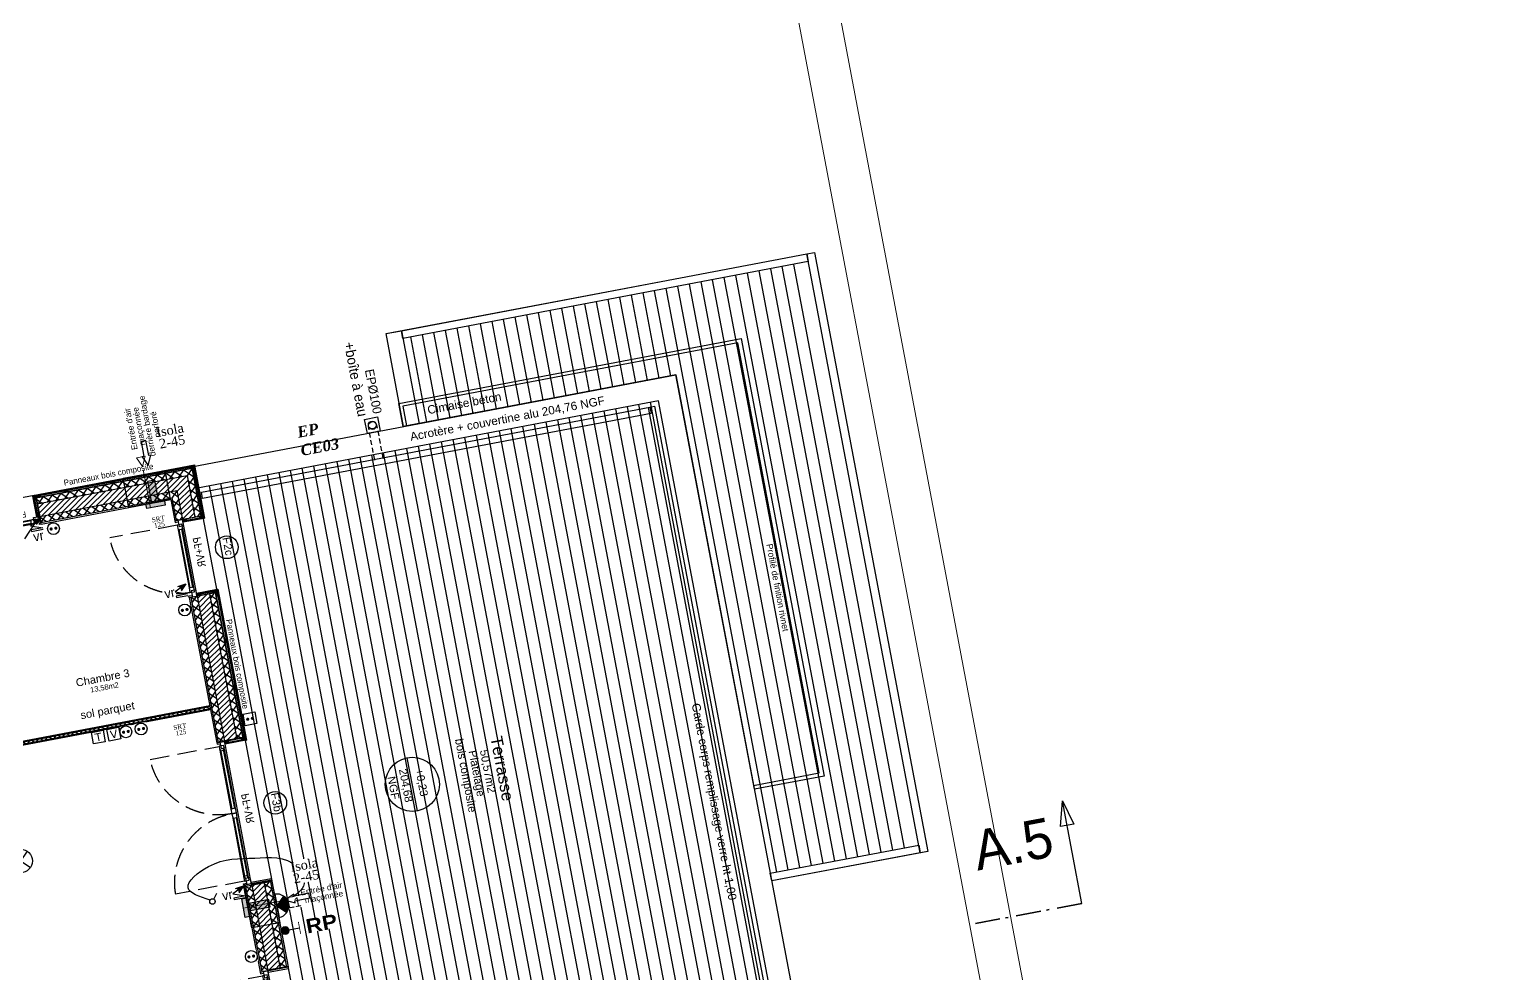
# Model space of a CAD drawing. Header units: centimetres. Extents: x 197412 to 267601, y -375791 to -305433.
# Drawn here: x 249099 to 267601, y -333427 to -321441 of the extents above; entities that cross this region are included whole.
import ezdxf

# ---------------------------------------------------------------- set-up
doc = ezdxf.new("R2010")
doc.units = ezdxf.units.CM
for name, pattern in [('prelem_vmc', [0.222222, 0.111111, -0.111111]), ('prlm_eu-4', [1.574803, 0.984252, -0.19685, 0.19685, -0.19685]), ('Style de ligne -16', [0.192476, 0.123031, -0.069444]), ('Style de ligne -2', [0.694425, 0.48607, -0.208355]), ('Style de ligne -6', [1.04164, 0.625, -0.20828, 0.06943, -0.13893])]:
    doc.linetypes.add(name, pattern=pattern)
for name, color, linetype in [('3-BAT C-Niveau 0', 250, 'Continuous'), ('prlm-EAU-EF', 161, 'Continuous'), ('prlm-EAU-EPEXT', 145, 'Continuous'), ('prlm-MOD-PB', 123, 'Continuous'), ('prlm-VMC', 62, 'Continuous')]:
    doc.layers.add(name, color=color, linetype=linetype)
for name, color, linetype, lineweight in [('prlm-ELEC-CFA', 1, 'Continuous', 25), ('prlm-ELEC-CFO', 1, 'Continuous', 25), ('prlm-ZCARTOUCHE', 7, 'Continuous', 13)]:
    doc.layers.add(name, color=color, linetype=linetype, lineweight=lineweight)
doc.styles.add('Arial', font='arial.ttf')
doc.styles.add('Futura Book', font='')
doc.styles.add('Futura Std Book', font='')
doc.styles.add('Geneva', font='arial.ttf')
doc.styles.add('Helvetica', font='arial.ttf')
doc.styles.add('Lucida Grande', font='')
doc.styles.add('prlm-eau-ef', font='ariblk.ttf', dxfattribs={"height": 18})
doc.styles.add('prlm-eau-ep', font='timesbi.ttf', dxfattribs={"height": 18})
doc.styles.add('prlm-elec-cfo', font='comic.ttf', dxfattribs={"height": 12})
doc.styles.add('prlm-vmc', font='pala.ttf', dxfattribs={"height": 14})
doc.styles.get("Standard").update_dxf_attribs({"font": 'ARIALUNI.TTF', "height": 100})
doc.styles.get('Futura Book').set_extended_font_data('Futura Book')
doc.styles.get('Futura Std Book').set_extended_font_data('Futura Std Book')
doc.styles.get('Lucida Grande').set_extended_font_data('Lucida Grande')
pattern_1 = [(325.723595, (82441.66, 127994.64), (45.054865, 66.106423), []), (55.723595, (82441.66, 127994.64), (66.106423, -45.054865), [])]
pattern_2 = [(45, (82627.55, 127994.637), (-31.2347524, 39.0434405), [])]
pattern_3 = [(325.723595, (82441.66, 127994.64), (45.054865, 66.106423), []), (55.723595, (82441.66, 127994.64), (66.106423, -45.054865), [])]
pattern_4 = [(45, (0, 0), (0, -1), [])]

# ---------------------------------------------------------------- blocks, each defined once
blk = doc.blocks.new('Groupe-182-1')
at = {"linetype": 'Continuous'}
for p, q in [((17717.7, -45993.5), (17577.5, -45253.1)), ((17732.5, -45990.7), (17592.3, -45250.3)), ((17747.2, -45987.9), (17607, -45247.5)), ((17761.9, -45985.1), (17621.7, -45244.7)), ((17776.7, -45982.3), (17636.5, -45242)), ((17614.6, -46013), (17474.4, -45272.7)), ((17629.3, -46010.2), (17489.1, -45269.9)), ((17644, -46007.4), (17503.8, -45267.1)), ((17658.8, -46004.6), (17518.6, -45264.3)), ((17673.5, -46001.8), (17533.3, -45261.5)), ((17688.3, -45999), (17548, -45258.7)), ((17703, -45996.2), (17562.8, -45255.9)), ((17391.7, -45400.3), (17371.2, -45292.2)), ((17406.4, -45397.5), (17385.9, -45289.4)), ((17421.1, -45394.7), (17400.7, -45286.6)), ((17435.9, -45391.9), (17415.4, -45283.8)), ((17450.6, -45389.1), (17430.1, -45281)), ((17465.4, -45386.3), (17444.9, -45278.2)), ((17480.1, -45383.6), (17459.6, -45275.4)), ((17303.2, -45417.1), (17282.8, -45308.9)), ((17318, -45414.3), (17297.5, -45306.1)), ((17332.7, -45411.5), (17312.2, -45303.4)), ((17347.4, -45408.7), (17327, -45300.6)), ((17362.2, -45405.9), (17341.7, -45297.8)), ((17376.9, -45403.1), (17356.5, -45295)), ((17200.1, -45436.6), (17179.6, -45328.5)), ((17214.8, -45433.8), (17194.3, -45325.7)), ((17229.5, -45431), (17209.1, -45322.9)), ((17244.3, -45428.2), (17223.8, -45320.1)), ((17259, -45425.4), (17238.5, -45317.3)), ((17273.8, -45422.6), (17253.3, -45314.5)), ((17288.5, -45419.8), (17268, -45311.7)), ((17170.6, -45442.2), (17150.1, -45334.1)), ((17185.3, -45439.4), (17164.9, -45331.3))]:
    blk.add_line(p, q, dxfattribs=at)
at = {"linetype": 'Continuous', "lineweight": 18, "flags": 128}
blk.add_lwpolyline([(17608.4, -46024.3), (17806.5, -45986.8), (17662.6, -45226.9), (17118.8, -45329.8), (17141.1, -45447.8), (17486.8, -45382.3)], close=True, dxfattribs=at)
at = {"linetype": 'Continuous', "flags": 128}
for points in [[(17138.3, -45326.1), (17652.7, -45228.7), (17654.6, -45238.5), (17140.2, -45335.9)], [(17796.7, -45988.7), (17652.7, -45228.7), (17662.6, -45226.8), (17806.5, -45986.8)], [(17138.3, -45326.1), (17160.6, -45444.1), (17141.1, -45447.8), (17118.8, -45329.8)], [(17606.5, -46014.5), (17794.8, -45978.9), (17796.7, -45988.7), (17608.4, -46024.3)]]:
    blk.add_lwpolyline(points, close=True, dxfattribs=at)
blk = doc.blocks.new('PORTE FENETRE TYPE 2')
at = {"linetype": 'Style de ligne -2', "ltscale": 50.8}
for p, q in [((6.1, 105), (6.1, 16)), ((180, 16), (180, 105))]:
    blk.add_line(p, q, dxfattribs=at)
at = {"linetype": 'Continuous', "lineweight": 25, "flags": 128}
for points in [[(1, 18), (3, 18), (3, 14)], [(3, 8), (3, -18), (1, -18)], [(184.7, 18), (183, 18), (183, 14)], [(183, 8), (183, -18), (184.7, -18)]]:
    blk.add_lwpolyline(points, dxfattribs=at)
at = {"linetype": 'Continuous', "flags": 128}
for points in [[(1, 14), (9, 14), (9, 8), (1, 8)], [(6, 16), (12, 16), (12, 10), (6, 10)], [(11, 16), (87, 16), (87, 14.5), (11, 14.5)], [(11, 11.5), (87, 11.5), (87, 10), (11, 10)], [(87, 16), (93, 16), (93, 10), (87, 10)], [(93, 16), (99, 16), (99, 10), (93, 10)], [(99, 16), (176, 16), (176, 14.5), (99, 14.5)], [(99, 11.5), (176, 11.5), (176, 10), (99, 10)], [(174, 16), (180, 16), (180, 10), (174, 10)], [(177, 14), (184.7, 14), (184.7, 8), (177, 8)]]:
    blk.add_lwpolyline(points, close=True, dxfattribs=at)
at = {"linetype": 'Style de ligne -2', "ltscale": 50.8}
for centre, start, end in [((4, 16), 0, 88.4219), ((182, 16), 91.2873, 180)]:
    blk.add_arc(centre, 89, start, end, dxfattribs=at)
at = {"insert": (70.7, 0), "char_height": 10.16, "attachment_point": 1, "line_spacing_factor": 0.978845, "style": 'Lucida Grande'}
blk.add_mtext('PF+VR ', dxfattribs=at)
blk = doc.blocks.new('PORTE FENETRE TYPE 3bis')
at = {"linetype": 'Style de ligne -2', "ltscale": 50.8}
blk.add_line((4, 16), (4, 103), dxfattribs=at)
at = {"linetype": 'Continuous', "lineweight": 25, "flags": 128}
for points in [[(-2, 18), (0, 18), (0, 14)], [(0, 7.7), (0, -18), (-2, -18)], [(97, 18), (95, 18), (95, 14)], [(95, 7.7), (95, -18), (97, -18)]]:
    blk.add_lwpolyline(points, dxfattribs=at)
at = {"linetype": 'Continuous', "flags": 128}
for points in [[(-2, 14), (6, 14), (6, 8), (-2, 8)], [(4, 16), (10, 16), (10, 10), (4, 10)], [(10, 16), (85, 16), (85, 14.5), (10, 14.5)], [(10, 11.5), (85, 11.5), (85, 10), (10, 10)], [(85, 16), (91, 16), (91, 10), (85, 10)], [(89, 14), (97, 14), (97, 8), (89, 8)]]:
    blk.add_lwpolyline(points, close=True, dxfattribs=at)
at = {"linetype": 'Style de ligne -2', "ltscale": 50.8}
blk.add_arc((4, 16), 87, 360, 90, dxfattribs=at)
at = {"insert": (23.2, -0.2), "char_height": 10.16, "attachment_point": 1, "line_spacing_factor": 0.978845, "style": 'Lucida Grande'}
blk.add_mtext('PF+VR ', dxfattribs=at)
blk = doc.blocks.new('Groupe-291-1')
at = {"linetype": 'Continuous'}
blk.add_line((17158.5, -45935.5), (17145.7, -45868), dxfattribs=at)
blk.add_circle((17152.1, -45901.7), 34.4, dxfattribs=at)
at = {"insert": (17149, -45902.2), "char_height": 10.07, "width": 91.684, "attachment_point": 2, "rotation": 280.7236, "line_spacing_factor": 0.962448, "style": 'Arial'}
blk.add_mtext('204,68\\PNGF', dxfattribs=at)
at = {"insert": (17165.7, -45880.9), "char_height": 10.07, "attachment_point": 1, "rotation": 280.7236, "line_spacing_factor": 0.962448, "style": 'Arial'}
blk.add_mtext('+0,23', dxfattribs=at)
blk = doc.blocks.new('Groupe-314-1')
at = {"linetype": 'Continuous'}
h = blk.add_hatch(dxfattribs=at)
h.set_pattern_fill('BOIS 45', color=256, style=0, pattern_type=2)
h.set_pattern_definition(pattern_4)
h.paths.add_polyline_path([(16827.5, -45506.4), (16832.4, -45505.5), (16832.9, -45508.2), (16828, -45509.1)])
h = blk.add_hatch(dxfattribs=at)
h.set_pattern_fill('BOIS 45', color=256, style=0, pattern_type=2)
h.set_pattern_definition(pattern_4)
h.paths.add_polyline_path([(16869.8, -45498.4), (16874.7, -45497.5), (16875.2, -45500.2), (16870.3, -45501.1)])
h = blk.add_hatch(dxfattribs=at)
h.set_pattern_fill('BOIS 45', color=256, style=0, pattern_type=2)
h.set_pattern_definition(pattern_4)
h.paths.add_polyline_path([(16875.2, -45500.2), (16876.1, -45505.1), (16873.5, -45505.6), (16872.5, -45500.7)])
h = blk.add_hatch(dxfattribs=at)
h.set_pattern_fill('BOIS 45', color=256, style=0, pattern_type=2)
h.set_pattern_definition(pattern_4)
h.paths.add_polyline_path([(16709.6, -45528.8), (16714.5, -45527.8), (16715, -45530.5), (16710.1, -45531.4)])
h = blk.add_hatch(dxfattribs=at)
h.set_pattern_fill('BOIS 45', color=256, style=0, pattern_type=2)
h.set_pattern_definition(pattern_4)
h.paths.add_polyline_path([(16768.6, -45517.6), (16773.5, -45516.7), (16774, -45519.3), (16769.1, -45520.2)])
h = blk.add_hatch(dxfattribs=at)
h.set_pattern_fill('BOIS 45', color=256, style=0, pattern_type=2)
h.set_pattern_definition(pattern_4)
h.paths.add_polyline_path([(16880.8, -45529.7), (16881.7, -45534.6), (16879, -45535.1), (16878.1, -45530.2)])
h = blk.add_hatch(dxfattribs=at)
h.set_pattern_fill('BOIS 45', color=256, style=0, pattern_type=2)
h.set_pattern_definition(pattern_4)
h.paths.add_polyline_path([(16674.1, -45535.5), (16675.1, -45540.4), (16672.4, -45540.9), (16671.5, -45536)])
h = blk.add_hatch(dxfattribs=at)
h.set_pattern_fill('BOIS 45', color=256, style=0, pattern_type=2)
h.set_pattern_definition(pattern_4)
h.paths.add_polyline_path([(16674.1, -45535.5), (16679.1, -45534.5), (16679.6, -45537.2), (16674.6, -45538.1)])
h = blk.add_hatch(dxfattribs=at)
h.set_pattern_fill('BOIS 45', color=256, style=0, pattern_type=2)
h.set_pattern_definition(pattern_4)
h.paths.add_polyline_path([(16678.2, -45556.8), (16679.1, -45561.7), (16676.5, -45562.2), (16675.5, -45557.3)])
h = blk.add_hatch(dxfattribs=at)
h.set_pattern_fill('BOIS 45', color=256, style=0, pattern_type=2)
h.set_pattern_definition(pattern_4)
h.paths.add_polyline_path([(16860.4, -45565.5), (16865.3, -45564.6), (16865.8, -45567.3), (16860.9, -45568.2)])
h = blk.add_hatch(dxfattribs=at)
h.set_pattern_fill('BOIS 45', color=256, style=0, pattern_type=2)
h.set_pattern_definition(pattern_4)
h.paths.add_polyline_path([(16881.7, -45561.5), (16886.6, -45560.6), (16887.1, -45563.2), (16882.2, -45564.2)])
h = blk.add_hatch(dxfattribs=at)
h.set_pattern_fill('BOIS 45', color=256, style=0, pattern_type=2)
h.set_pattern_definition(pattern_4)
h.paths.add_polyline_path([(16885.7, -45555.7), (16886.6, -45560.6), (16884, -45561.1), (16883, -45556.2)])
h = blk.add_hatch(dxfattribs=at)
h.set_pattern_fill('BOIS 45', color=256, style=0, pattern_type=2)
h.set_pattern_definition(pattern_4)
h.paths.add_polyline_path([(16878.3, -45660.2), (16883.2, -45659.2), (16883.7, -45661.9), (16878.8, -45662.8)])
h = blk.add_hatch(dxfattribs=at)
h.set_pattern_fill('BOIS 45', color=256, style=0, pattern_type=2)
h.set_pattern_definition(pattern_4)
h.paths.add_polyline_path([(16899.6, -45656.1), (16904.5, -45655.2), (16905, -45657.8), (16900.1, -45658.8)])
h = blk.add_hatch(dxfattribs=at)
h.set_pattern_fill('BOIS 45', color=256, style=0, pattern_type=2)
h.set_pattern_definition(pattern_4)
h.paths.add_polyline_path([(16903.3, -45663.3), (16902.4, -45658.4), (16905, -45657.8), (16906, -45662.8)])
h = blk.add_hatch(dxfattribs=at)
h.set_pattern_fill('BOIS 45', color=256, style=0, pattern_type=2)
h.set_pattern_definition(pattern_4)
h.paths.add_polyline_path([(16914.5, -45722.2), (16913.6, -45717.3), (16916.2, -45716.8), (16917.1, -45721.7)])
h = blk.add_hatch(dxfattribs=at)
h.set_pattern_fill('BOIS 45', color=256, style=0, pattern_type=2)
h.set_pattern_definition(pattern_4)
h.paths.add_polyline_path([(16925.6, -45781.2), (16924.7, -45776.3), (16927.4, -45775.8), (16928.3, -45780.7)])
h = blk.add_hatch(dxfattribs=at)
h.set_pattern_fill('BOIS 45', color=256, style=0, pattern_type=2)
h.set_pattern_definition(pattern_4)
h.paths.add_polyline_path([(16913.7, -45847.1), (16918.6, -45846.1), (16919.1, -45848.8), (16914.2, -45849.7)])
h = blk.add_hatch(dxfattribs=at)
h.set_pattern_fill('BOIS 45', color=256, style=0, pattern_type=2)
h.set_pattern_definition(pattern_4)
h.paths.add_polyline_path([(16935, -45843), (16939.9, -45842.1), (16940.4, -45844.7), (16935.5, -45845.7)])
h = blk.add_hatch(dxfattribs=at)
h.set_pattern_fill('BOIS 45', color=256, style=0, pattern_type=2)
h.set_pattern_definition(pattern_4)
h.paths.add_polyline_path([(16937.3, -45842.6), (16936.3, -45837.7), (16939, -45837.2), (16939.9, -45842.1)])
at = {"linetype": 'Continuous', "flags": 128}
for points in [[(16875.5, -45496.3), (16875.7, -45497.3), (16670.5, -45536.2), (16670.3, -45535.2)], [(16884, -45561.1), (16872.5, -45500.7), (16674.6, -45538.1), (16679.1, -45561.7), (16676.5, -45562.2), (16671.5, -45536), (16874.7, -45497.5), (16887.1, -45563.2), (16860.9, -45568.2), (16860.4, -45565.5)], [(16827.5, -45506.4), (16832.4, -45505.5), (16832.9, -45508.2), (16828, -45509.1)], [(16869.8, -45498.4), (16874.7, -45497.5), (16875.2, -45500.2), (16870.3, -45501.1)], [(16875.2, -45500.2), (16876.1, -45505.1), (16873.5, -45505.6), (16872.5, -45500.7)], [(16874.7, -45497.5), (16875.7, -45497.3), (16888.3, -45564), (16887.3, -45564.2)], [(16709.6, -45528.8), (16714.5, -45527.8), (16715, -45530.5), (16710.1, -45531.4)], [(16768.6, -45517.6), (16773.5, -45516.7), (16774, -45519.3), (16769.1, -45520.2)], [(16880.8, -45529.7), (16881.7, -45534.6), (16879, -45535.1), (16878.1, -45530.2)], [(16670.5, -45536.2), (16671.5, -45536), (16676.5, -45562.2), (16675.5, -45562.4)], [(16674.1, -45535.5), (16675.1, -45540.4), (16672.4, -45540.9), (16671.5, -45536)], [(16674.1, -45535.5), (16679.1, -45534.5), (16679.6, -45537.2), (16674.6, -45538.1)], [(16678.2, -45556.8), (16679.1, -45561.7), (16676.5, -45562.2), (16675.5, -45557.3)], [(16860.4, -45565.5), (16865.3, -45564.6), (16865.8, -45567.3), (16860.9, -45568.2)], [(16887.1, -45563.2), (16887.3, -45564.2), (16861.1, -45569.2), (16860.9, -45568.2)], [(16881.7, -45561.5), (16886.6, -45560.6), (16887.1, -45563.2), (16882.2, -45564.2)], [(16885.7, -45555.7), (16886.6, -45560.6), (16884, -45561.1), (16883, -45556.2)], [(16878.3, -45660.2), (16878.1, -45659.2), (16904.4, -45654.2), (16904.5, -45655.2)], [(16937.3, -45842.6), (16902.4, -45658.4), (16878.8, -45662.8), (16878.3, -45660.2), (16904.5, -45655.2), (16940.4, -45844.7), (16914.2, -45849.7), (16913.7, -45847.1)], [(16878.3, -45660.2), (16883.2, -45659.2), (16883.7, -45661.9), (16878.8, -45662.8)], [(16899.6, -45656.1), (16904.5, -45655.2), (16905, -45657.8), (16900.1, -45658.8)], [(16903.3, -45663.3), (16902.4, -45658.4), (16905, -45657.8), (16906, -45662.8)], [(16941.6, -45845.7), (16940.6, -45845.9), (16904.4, -45654.2), (16905.3, -45654)], [(16914.5, -45722.2), (16913.6, -45717.3), (16916.2, -45716.8), (16917.1, -45721.7)], [(16925.6, -45781.2), (16924.7, -45776.3), (16927.4, -45775.8), (16928.3, -45780.7)], [(16913.7, -45847.1), (16918.6, -45846.1), (16919.1, -45848.8), (16914.2, -45849.7)], [(16940.4, -45844.7), (16940.6, -45845.7), (16914.4, -45850.7), (16914.2, -45849.7)], [(16935, -45843), (16939.9, -45842.1), (16940.4, -45844.7), (16935.5, -45845.7)], [(16937.3, -45842.6), (16936.3, -45837.7), (16939, -45837.2), (16939.9, -45842.1)]]:
    blk.add_lwpolyline(points, close=True, dxfattribs=at)
blk = doc.blocks.new('Groupe-392-1')
at = {"linetype": 'Continuous', "flags": 128}
blk.add_lwpolyline([(17091.6, -45438.7), (17108.1, -45435.6), (17111.4, -45453.4), (17095, -45456.5)], close=True, dxfattribs=at)
at = {"linetype": 'Continuous'}
blk.add_circle((17101.6, -45446.4), 5, dxfattribs=at)
blk = doc.blocks.new('Groupe-393-1')
at = {"linetype": 'Style de ligne -16', "ltscale": 50.8}
for p, q in [((17104.4, -45490.3), (17096.3, -45447.6)), ((17115.3, -45488.3), (17107.2, -45445.5))]:
    blk.add_line(p, q, dxfattribs=at)
blk.add_blockref('Groupe-392-1', (0, 0))
blk = doc.blocks.new('Groupe-394-1')
blk.add_blockref('Groupe-393-1', (0, 0))
at = {"insert": (17113.6, -45430.2), "char_height": 11.327, "attachment_point": 3, "rotation": 280.7236, "line_spacing_factor": 0.962448, "style": 'Futura Std Book'}
blk.add_mtext('EPØ100\\P{\\H1.133x;+boîte à eau}', dxfattribs=at)
blk = doc.blocks.new('Groupe-401-1')
at = {"linetype": 'Continuous'}
blk.add_circle((16916.6, -45600.9), 14.4, dxfattribs=at)
at = {"insert": (16920.8, -45587.1), "char_height": 10.09, "attachment_point": 1, "rotation": 280.7236, "line_spacing_factor": 0.834288, "style": 'Helvetica'}
blk.add_mtext('F2c', dxfattribs=at)
blk = doc.blocks.new('Groupe-402-1')
at = {"linetype": 'Continuous'}
blk.add_circle((16978.1, -45925.2), 14.4, dxfattribs=at)
at = {"insert": (16982.2, -45911.4), "char_height": 10.09, "attachment_point": 1, "rotation": 280.7236, "line_spacing_factor": 0.834288, "style": 'Helvetica'}
blk.add_mtext('F3b', dxfattribs=at)
blk = doc.blocks.new('Groupe-428-1')
at = {"linetype": 'Continuous'}
blk.add_line((18001.9, -46052.8), (17977.2, -45922.6), dxfattribs=at)
at = {"linetype": 'Style de ligne -6', "lineweight": 35, "ltscale": 50.8}
blk.add_line((18001.9, -46052.8), (17856.5, -46080.3), dxfattribs=at)
at = {"linetype": 'Continuous', "flags": 128}
blk.add_lwpolyline([(17974.9, -45955.4), (17977.2, -45922.6), (17991.6, -45952.1)], close=True, dxfattribs=at)
at = {"insert": (17860.2, -45961.8), "char_height": 50.34, "attachment_point": 1, "rotation": 10.7159, "line_spacing_factor": 0.962448, "style": 'Futura Std Book'}
blk.add_mtext('A.5', dxfattribs=at)
blk = doc.blocks.new('PORTE FENETRE TYPE 3')
at = {"linetype": 'Style de ligne -2', "ltscale": 50.8}
blk.add_line((5.1, 14.7), (65.9, 76.9), dxfattribs=at)
at = {"linetype": 'Continuous', "lineweight": 25, "flags": 128}
for points in [[(-2, 18), (0, 18), (0, 14)], [(0, 7.7), (0, -18), (-2, -18)], [(97, 18), (95, 18), (95, 14)], [(95, 7.7), (95, -18), (97, -18)]]:
    blk.add_lwpolyline(points, dxfattribs=at)
at = {"linetype": 'Continuous', "flags": 128}
for points in [[(-2, 14), (6, 14), (6, 8), (-2, 8)], [(4, 16), (10, 16), (10, 10), (4, 10)], [(10, 16), (85, 16), (85, 14.5), (10, 14.5)], [(10, 11.5), (85, 11.5), (85, 10), (10, 10)], [(85, 16), (91, 16), (91, 10), (85, 10)], [(89, 14), (97, 14), (97, 8), (89, 8)]]:
    blk.add_lwpolyline(points, close=True, dxfattribs=at)
blk.add_lwpolyline([(0, 9.5), (0, -19.5), (95, -19.5), (95, 9.5)], dxfattribs=at)
at = {"linetype": 'Style de ligne -2', "ltscale": 50.8}
blk.add_arc((4, 16), 87, 360, 44.5337, dxfattribs=at)
at = {"insert": (47.2, 5.8), "char_height": 7.621, "attachment_point": 2, "line_spacing_factor": 0.978845, "style": 'Lucida Grande'}
blk.add_mtext('F sur All vitrée\\P+VR ', dxfattribs=at)
blk = doc.blocks.new('MTC 125-H1')
at = {"linetype": 'prlm_eu-4', "lineweight": 18, "ltscale": 50.8}
for q in [(0, 25.6), (0, 19.7)]:
    blk.add_line((0, -23.6), q, dxfattribs=at)
at = {"linetype": 'Continuous', "lineweight": 18, "flags": 128}
blk.add_lwpolyline([(3.1, 42.2), (-3.1, 42.2), (-5.6, 42.2), (0, 29.7), (5.6, 42.2)], close=True, dxfattribs=at)
at = {"linetype": 'Continuous', "flags": 128}
blk.add_lwpolyline([(-26.8, 19.7), (26.8, 19.7), (26.8, -18), (-26.8, -18)], close=True, dxfattribs=at)
at = {"linetype": 'prelem_vmc', "ltscale": 50.8, "flags": 128}
blk.add_lwpolyline([(-26.8, 19.7), (26.8, 19.7), (26.8, -18), (-26.8, -18)], close=True, dxfattribs=at)
at = {"insert": (-9.5, 79.3), "char_height": 7.565, "attachment_point": 2, "rotation": 90, "line_spacing_factor": 0.834288, "style": 'Helvetica'}
blk.add_mtext("Entrée d'air\\P maçonnée\\Pderrière bardage\\Pperforé", dxfattribs=at)
blk = doc.blocks.new('MTC 125-H3')
at = {"linetype": 'prlm_eu-4', "lineweight": 18, "ltscale": 50.8}
for q in [(0, 25.6), (0, 19.7)]:
    blk.add_line((0, -23.6), q, dxfattribs=at)
at = {"linetype": 'Continuous', "lineweight": 18, "flags": 128}
blk.add_lwpolyline([(3.1, 42.2), (-3.1, 42.2), (-5.6, 42.2), (0, 29.7), (5.6, 42.2)], close=True, dxfattribs=at)
at = {"linetype": 'Continuous', "flags": 128}
blk.add_lwpolyline([(-26.8, 18), (26.8, 18), (26.8, -18), (-26.8, -18)], close=True, dxfattribs=at)
at = {"linetype": 'prelem_vmc', "ltscale": 50.8, "flags": 128}
blk.add_lwpolyline([(-26.8, 18), (26.8, 18), (26.8, -18), (-26.8, -18)], close=True, dxfattribs=at)
at = {"insert": (-9.5, 77.8), "char_height": 7.565, "attachment_point": 2, "rotation": 90, "line_spacing_factor": 0.834288, "style": 'Helvetica'}
blk.add_mtext("Entrée d'air\\P maçonnée", dxfattribs=at)
blk = doc.blocks.new('xi.PC-EXT')
at = {"layer": 'prlm-ELEC-CFO', "color": 0, "linetype": 'ByBlock', "lineweight": -2, "flags": 128}
blk.add_lwpolyline([(-7.5, 7.5), (7.5, 7.5), (7.5, -7.5), (-7.5, -7.5)], close=True, dxfattribs=at)
at = {"layer": 'prlm-ELEC-CFO', "color": 0, "linetype": 'ByBlock', "lineweight": 5, "const_width": 2}
for points in [[(-4, 0, 1), (-2, 0, 1)], [(2, 0, 1), (4, 0, 1)]]:
    blk.add_lwpolyline(points, format="xyb", close=True, dxfattribs=at)
blk = doc.blocks.new('xi.SA')
at = {"layer": 'prlm-ELEC-CFO', "color": 0}
blk.add_lwpolyline([(0.2, -1.3), (5.5, 5.3)], dxfattribs=at)
blk.add_circle((-2, -4), 3.5, dxfattribs=at)
blk = doc.blocks.new('xi.LUM1')
at = {"layer": 'prlm-ELEC-CFO', "linetype": 'ByBlock', "lineweight": 5}
blk.add_hatch(color=0, dxfattribs=at).paths.add_polyline_path([(10.6, 10.6, 0.414214), (-10.6, 10.6), (0, 0)])
at = {"layer": 'prlm-ELEC-CFO', "color": 0, "linetype": 'ByBlock', "lineweight": -2, "flags": 128}
blk.add_lwpolyline([(15, 0, 1), (-15, 0)], format="xyb", close=True, dxfattribs=at)
at = {"layer": 'prlm-ELEC-CFO', "color": 0}
blk.add_lwpolyline([(-10.6, 10.6), (0, 0), (10.6, 10.6)], dxfattribs=at)
blk = doc.blocks.new('xi.VR')
at = {"layer": 'prlm-ELEC-CFO', "lineweight": 5}
blk.add_hatch(color=0, dxfattribs=at).paths.add_polyline_path([(-3, 6), (-0.1, 3.7), (0, 0), (7.5, 7.5)])
at = {"layer": 'prlm-ELEC-CFO', "color": 0}
for points in [[(1, 4.2), (-7.5, 0), (7.5, -5.5), (-7.5, -5.5), (-7.5, -7.5), (7.5, -7.5)], [(-3, 6), (7.5, 7.5), (0, 0)]]:
    blk.add_lwpolyline(points, dxfattribs=at)
blk = doc.blocks.new('xi.PC')
at = {"color": 0, "lineweight": 5}
blk.add_wipeout([(-7.5, -7.5), (7.5, -7.5), (7.5, 7.5), (-7.5, 7.5)], dxfattribs=at).dxf.layer = 'prlm-ELEC-CFO'
at = {"layer": 'prlm-ELEC-CFO', "color": 0, "linetype": 'ByBlock', "lineweight": 5, "const_width": 2}
for points in [[(-4, 0, 1), (-2, 0, 1)], [(2, 0, 1), (4, 0, 1)]]:
    blk.add_lwpolyline(points, format="xyb", close=True, dxfattribs=at)
at = {"layer": 'prlm-ELEC-CFO', "color": 0, "linetype": 'ByBlock', "lineweight": -2}
blk.add_circle((0, 0), 7.5, dxfattribs=at)
blk = doc.blocks.new('xi.PTCE')
at = {"layer": 'prlm-ELEC-CFO', "color": 0}
for points in [[(-10.6, 10.6), (10.6, -10.6)], [(10.6, 10.6), (-10.6, -10.6)]]:
    blk.add_lwpolyline(points, dxfattribs=at)
at = {"layer": 'prlm-ELEC-CFO', "color": 0, "linetype": 'ByBlock'}
blk.add_circle((0, 0), 15, dxfattribs=at)
blk = doc.blocks.new('xi.EA-Ma')
at = {"layer": 'prlm-MOD-PB'}
blk.add_hatch(color=0, dxfattribs=at).paths.add_polyline_path([(-4.7, 0), (-4.7, -28), (4.6, -28), (4.6, 0)])
at = {"layer": 'prlm-VMC', "linetype": 'ByBlock'}
blk.add_hatch(color=0, dxfattribs=at).paths.add_polyline_path([(-12, 5.6), (12, 5.6), (12, 0), (-12, 0)])
at = {"layer": 'prlm-MOD-PB', "color": 0, "linetype": 'ByBlock', "lineweight": -2, "flags": 128}
blk.add_lwpolyline([(-4.7, 0), (-4.7, -28), (4.6, -28), (4.6, 0)], close=True, dxfattribs=at)
at = {"layer": 'prlm-VMC', "color": 0, "linetype": 'ByBlock', "flags": 128}
for points in [[(-12, 5.6), (12, 5.6), (12, 0), (-12, 0)], [(-3.1, -60.2), (-3.1, -79.5), (3.1, -79.5), (3.1, -60.2), (5.6, -60.2), (0, -47.7), (-5.6, -60.2)]]:
    blk.add_lwpolyline(points, close=True, dxfattribs=at)
blk = doc.blocks.new('xi.epext')
at = {"layer": 'prlm-EAU-EPEXT', "color": 0, "linetype": 'ByBlock', "lineweight": -2}
blk.add_circle((0, 0), 5, dxfattribs=at)
blk = doc.blocks.new('xi.rp')
at = {"layer": 'prlm-EAU-EF', "lineweight": 5}
h = blk.add_hatch(color=0, dxfattribs=at)
edge = h.paths.add_edge_path()
edge.add_arc((0, 5), 5, 0, 360)
at = {"layer": 'prlm-EAU-EF', "color": 0, "const_width": 1, "flags": 128}
blk.add_lwpolyline([(-7.8, 23.5), (7.8, 23.5)], dxfattribs=at)
at = {"layer": 'prlm-EAU-EF', "color": 0, "flags": 128}
blk.add_lwpolyline([(0, 5), (0, 23.5)], dxfattribs=at)
at = {"layer": 'prlm-EAU-EF', "color": 0, "lineweight": 5}
blk.add_circle((0, 5), 5, dxfattribs=at)
blk = doc.blocks.new('xi.TEL')
at = {"layer": 'prlm-ELEC-CFA', "color": 0, "linetype": 'ByBlock', "lineweight": -2, "flags": 128}
blk.add_lwpolyline([(-7.5, 7.5), (7.5, 7.5), (7.5, -7.5), (-7.5, -7.5)], close=True, dxfattribs=at)
at = {"layer": 'prlm-ELEC-CFA', "color": 0, "linetype": 'ByBlock', "insert": (0, 0), "char_height": 10, "width": 11.36, "attachment_point": 5}
blk.add_mtext('{\\fVerdana|b0|i0|c0|p34;T}', dxfattribs=at)
blk = doc.blocks.new('xi.TV')
at = {"layer": 'prlm-ELEC-CFA', "color": 0, "linetype": 'ByBlock', "lineweight": -2, "flags": 128}
blk.add_lwpolyline([(-7.5, 7.5), (7.5, 7.5), (7.5, -7.5), (-7.5, -7.5)], close=True, dxfattribs=at)
at = {"layer": 'prlm-ELEC-CFA', "color": 0, "linetype": 'ByBlock', "insert": (0, 0), "char_height": 10, "width": 11.36, "attachment_point": 5}
blk.add_mtext('{\\fVerdana|b0|i0|c0|p34;V}', dxfattribs=at)

msp = doc.modelspace()

# ---------------------------------------------------------------- hatches: boundary and pattern name
at = {"linetype": 'Continuous'}
h = msp.add_hatch(dxfattribs=at)
h.set_pattern_fill('02_ISOLANT', color=256, scale=10, angle=10.72359, style=0, pattern_type=2)
h.set_pattern_definition([(55.723595, (82441.66, 127994.64), (-66.106423, 45.054865), []), (145.723595, (82441.66, 127994.64), (45.054865, 66.106423), [])])
h.paths.add_polyline_path([(247796.6, -330716.4), (247801, -330740), (251397.9, -330058.8), (251393.4, -330035.2)])
at = {"layer": '3-BAT C-Niveau 0'}
h = msp.add_hatch(dxfattribs=at)
h.set_pattern_fill('02_ISOLANT', color=256, scale=10, angle=10.72359, style=0, pattern_type=2)
h.set_pattern_definition([(55.723595, (82441.66, 127994.64), (-66.106423, 45.054865), []), (145.723595, (82441.66, 127994.64), (45.054865, 66.106423), [])])
h.paths.add_polyline_path([(249188.1, -327386.6), (249203, -327465.2), (251103.2, -327105.4), (251166.9, -327011.9)])
h = msp.add_hatch(dxfattribs=at)
h.set_pattern_fill('MURS MACONNERIE-2', color=256, scale=10, style=0, pattern_type=2)
h.set_pattern_definition(pattern_2)
h.paths.add_polyline_path([(249203, -327465.2), (249232.8, -327622.4), (250975.7, -327292.4), (251103.2, -327105.4)])
h = msp.add_hatch(dxfattribs=at)
h.set_pattern_fill('MURS MACONNERIE-2', color=256, scale=10, style=0, pattern_type=2)
h.set_pattern_definition(pattern_2)
h.paths.add_polyline_path([(251103.2, -327105.4), (250975.7, -327292.4), (251045.5, -327660.5), (251202.7, -327630.7)])
h = msp.add_hatch(dxfattribs=at)
h.set_pattern_fill('02_ISOLANT', color=256, scale=10, angle=-79.27641, style=0, pattern_type=2)
h.set_pattern_definition([(325.723595, (82441.66, 127994.64), (45.054865, 66.106423), []), (55.723595, (82441.66, 127994.64), (66.106423, -45.054865), [])])
h.paths.add_polyline_path([(251166.9, -327011.9), (251103.2, -327105.4), (251202.7, -327630.7), (251281.3, -327615.8)])
h = msp.add_hatch(dxfattribs=at)
h.set_pattern_fill('02_ISOLANT', color=256, scale=10, angle=10.72359, style=0, pattern_type=2)
h.set_pattern_definition([(55.723595, (82441.66, 127994.64), (-66.106423, 45.054865), []), (145.723595, (82441.66, 127994.64), (45.054865, 66.106423), [])])
h.paths.add_polyline_path([(249232.8, -327622.4), (249247.6, -327701.1), (250912, -327385.9), (250975.7, -327292.4)])
h = msp.add_hatch(dxfattribs=at)
h.set_pattern_fill('02_ISOLANT', color=256, scale=10, angle=-79.27641, style=0, pattern_type=2)
h.set_pattern_definition([(325.723595, (82441.66, 127994.64), (45.054865, 66.106423), []), (55.723595, (82441.66, 127994.64), (66.106423, -45.054865), [])])
h.paths.add_polyline_path([(250975.7, -327292.4), (250912, -327385.9), (250966.8, -327675.4), (251045.5, -327660.5)])
h = msp.add_hatch(dxfattribs=at)
h.set_pattern_fill('02_ISOLANT', color=256, scale=10, angle=-79.27641, style=0, pattern_type=2)
h.set_pattern_definition(pattern_3)
h.paths.add_polyline_path([(251465.5, -328588.5), (251386.9, -328603.4), (251735.8, -330446.1), (251814.4, -330431.2)])
h = msp.add_hatch(dxfattribs=at)
h.set_pattern_fill('02_ISOLANT', color=256, scale=10, angle=-79.27641, style=0, pattern_type=2)
h.set_pattern_definition(pattern_3)
h.paths.add_polyline_path([(251229.7, -328633.2), (251151.1, -328648.1), (251500, -330490.8), (251578.6, -330475.9)])
h = msp.add_hatch(dxfattribs=at)
h.set_pattern_fill('MURS MACONNERIE-2', color=256, scale=10, style=0, pattern_type=2)
h.set_pattern_definition(pattern_2)
h.paths.add_polyline_path([(251386.9, -328603.4), (251229.7, -328633.2), (251578.6, -330475.9), (251735.8, -330446.1)])
h = msp.add_hatch(dxfattribs=at)
h.set_pattern_fill('02_ISOLANT', color=256, scale=10, angle=-79.27641, style=0, pattern_type=2)
h.set_pattern_definition(pattern_1)
h.paths.add_polyline_path([(251920.5, -332280.9), (251841.9, -332295.8), (252051.4, -333402.4), (252130, -333387.5)])
h = msp.add_hatch(dxfattribs=at)
h.set_pattern_fill('MURS MACONNERIE-2', color=256, scale=10, style=0, pattern_type=2)
h.set_pattern_definition(pattern_2)
h.paths.add_polyline_path([(252077.7, -332251.2), (251920.5, -332280.9), (252130, -333387.5), (252287.2, -333357.8)])
h = msp.add_hatch(dxfattribs=at)
h.set_pattern_fill('02_ISOLANT', color=256, scale=10, angle=-79.27641, style=0, pattern_type=2)
h.set_pattern_definition(pattern_1)
h.paths.add_polyline_path([(252156.3, -332236.3), (252077.7, -332251.2), (252287.2, -333357.8), (252365.8, -333342.9)])

# ---------------------------------------------------------------- linework, layer by layer
at = {"linetype": 'Continuous'}
for p, q in [((256982.7, -326174.7), (258533.8, -334365.5)), ((255951, -326370), (257502.2, -334560.9)), ((256098.4, -326342.1), (257649.6, -334533)), ((256245.8, -326314.2), (257796.9, -334505.1)), ((256393.1, -326286.3), (257944.3, -334477.1)), ((256540.5, -326258.4), (258091.7, -334449.2)), ((256687.9, -326230.5), (258239.1, -334421.3)), ((256835.3, -326202.6), (258386.5, -334393.4)), ((255066.7, -326537.5), (256617.9, -334728.3)), ((255214.1, -326509.6), (256765.3, -334700.4)), ((255361.5, -326481.7), (256912.7, -334672.5)), ((255508.9, -326453.8), (257060, -334644.6)), ((255656.2, -326425.9), (257207.4, -334616.7)), ((255803.6, -326397.9), (257354.8, -334588.8)), ((254035.1, -326732.9), (255586.2, -334923.7)), ((254182.4, -326705), (255733.6, -334895.8)), ((254329.8, -326677.1), (255881, -334867.9)), ((254477.2, -326649.1), (256028.4, -334840)), ((254624.6, -326621.2), (256175.7, -334812.1)), ((254772, -326593.3), (256323.1, -334784.2)), ((254919.3, -326565.4), (256470.5, -334756.2)), ((253003.4, -326928.3), (254554.6, -335119.1)), ((253150.8, -326900.3), (254701.9, -335091.2)), ((253298.2, -326872.4), (254849.3, -335063.3)), ((253445.5, -326844.5), (254996.7, -335035.4)), ((253592.9, -326816.6), (255144.1, -335007.4)), ((253740.3, -326788.7), (255291.5, -334979.5)), ((253887.7, -326760.8), (255438.8, -334951.6)), ((252119.1, -327095.7), (253670.3, -335286.6)), ((252266.5, -327067.8), (253817.7, -335258.6)), ((252413.9, -327039.9), (253965, -335230.7)), ((252561.3, -327012), (254112.4, -335202.8)), ((252708.6, -326984.1), (254259.8, -335174.9)), ((252856, -326956.2), (254407.2, -335147)), ((251382.2, -327235.3), (252933.4, -335426.1)), ((251529.6, -327207.4), (253080.8, -335398.2)), ((251677, -327179.4), (253228.1, -335370.3)), ((251824.4, -327151.5), (253375.5, -335342.4)), ((251971.7, -327123.6), (253522.9, -335314.5)), ((247794.1, -330703.6), (251391, -330022.4)), ((247796.6, -330716.4), (251393.4, -330035.2)), ((247796.6, -330716.4), (251393.4, -330035.2)), ((247801, -330740), (251397.9, -330058.8)), ((247801, -330740), (251397.9, -330058.8))]:
    msp.add_line(p, q, dxfattribs=at)
at = {"linetype": 'Continuous', "lineweight": 25}
for p, q in [((247794.1, -330703.6), (251391, -330022.4)), ((247803.4, -330752.7), (251400.3, -330071.6))]:
    msp.add_line(p, q, dxfattribs=at)
at = {"linetype": 'Continuous', "flags": 128}
for points in [[(251304.7, -327632.1), (251481.5, -328565.5), (251226, -328613.9), (251049.2, -327680.5)], [(251832.2, -330417.7), (252178.3, -332245.2), (251922.9, -332293.6), (251576.8, -330466.1)], [(252383.6, -333329.3), (252729.7, -335156.9), (252474.3, -335205.2), (252128.2, -333377.7)]]:
    msp.add_lwpolyline(points, close=True, dxfattribs=at)
at = {"layer": '3-BAT C-Niveau 0'}
for p, q in [((249184.4, -327367), (251182.8, -326988.5)), ((249184.4, -327367), (251182.8, -326988.5)), ((249188.1, -327386.6), (251166.9, -327011.9)), ((249203, -327465.2), (251103.2, -327105.4)), ((249203, -327465.2), (251103.2, -327105.4)), ((251103.2, -327105.4), (251202.7, -327630.7)), ((251103.2, -327105.4), (251202.7, -327630.7)), ((251166.9, -327011.9), (251281.3, -327615.8)), ((251182.8, -326988.5), (251300.9, -327612.1)), ((251182.8, -326988.5), (251300.9, -327612.1)), ((249232.8, -327622.4), (250975.7, -327292.4)), ((250975.7, -327292.4), (251045.5, -327660.5)), ((249251.4, -327720.7), (249184.4, -327367)), ((249247.6, -327701.1), (250912, -327385.9)), ((249251.4, -327720.7), (250896.1, -327409.2)), ((249251.4, -327720.7), (250896.1, -327409.2)), ((250896.1, -327409.2), (250947.2, -327679.1)), ((250896.1, -327409.2), (250947.2, -327679.1)), ((250912, -327385.9), (250966.8, -327675.4)), ((250947.2, -327679.1), (251300.9, -327612.1)), ((251131.4, -328651.8), (251485.1, -328584.8)), ((251465.5, -328588.5), (251814.4, -330431.2)), ((251485.1, -328584.8), (251834.1, -330427.5)), ((251485.1, -328584.8), (251834.1, -330427.5)), ((251131.4, -328651.8), (251480.4, -330494.5)), ((251131.4, -328651.8), (251480.4, -330494.5)), ((251151.1, -328648.1), (251500, -330490.8)), ((251229.7, -328633.2), (251578.6, -330475.9)), ((251386.9, -328603.4), (251735.8, -330446.1)), ((251386.9, -328603.4), (251735.8, -330446.1)), ((251480.4, -330494.5), (251834.1, -330427.5)), ((251822.2, -332299.5), (252175.9, -332232.6)), ((251920.5, -332280.9), (252130, -333387.5)), ((252077.7, -332251.2), (252287.2, -333357.8)), ((252077.7, -332251.2), (252287.2, -333357.8)), ((252156.3, -332236.3), (252365.8, -333342.9)), ((252175.9, -332232.6), (252385.5, -333339.2)), ((252175.9, -332232.6), (252385.5, -333339.2)), ((251822.2, -332299.5), (252031.8, -333406.2)), ((251822.2, -332299.5), (252031.8, -333406.2)), ((251841.9, -332295.8), (252051.4, -333402.4)), ((252031.8, -333406.2), (252385.5, -333339.2))]:
    msp.add_line(p, q, dxfattribs=at)
at = {"layer": '3-BAT C-Niveau 0', "flags": 128}
for points in [[(253791.5, -326188.7), (258137.3, -325365.7), (259188.6, -330917.1), (258304.7, -331084.5), (257309.3, -325828.3), (253847.4, -326483.9), (253791.5, -326188.7)], [(258291.3, -331035.4), (259127.7, -330877), (258093, -325419.2), (253843.1, -326224.1), (253890.7, -326475.7)]]:
    msp.add_lwpolyline(points, dxfattribs=at)
for points in [[(251182.8, -326988.5), (257309.3, -325828.3), (260202.6, -341106), (254081, -342265.3), (254028.5, -341988.1), (259874.9, -340880.9), (257086.2, -326155.5), (251234.9, -327263.6)], [(251285, -327315.4), (256979.2, -326237.1), (256994, -326315.7), (251299.9, -327394)], [(257038.1, -326225.7), (259802.8, -340824.4), (259724.2, -340839.3), (256959.5, -326240.6)]]:
    msp.add_lwpolyline(points, close=True, dxfattribs=at)
at = {"layer": 'prlm-ELEC-CFO'}
msp.add_spline([(251395.3, -332491.9), (251116.7, -332334.7), (251374.2, -332065.8), (251962.8, -331958.3), (252490.6, -332058.6), (252588.6, -332280.2), (252376.8, -332493.9)], degree=3, dxfattribs=at)

# ---------------------------------------------------------------- block references
at = {"layer": '3-BAT C-Niveau 0', "xscale": 10, "yscale": 10, "zscale": 10}
for name in ['Groupe-182-1', 'Groupe-394-1', 'Groupe-314-1', 'Groupe-401-1', 'Groupe-291-1', 'Groupe-402-1', 'Groupe-428-1']:
    msp.add_blockref(name, (82441.7, 127994.6), dxfattribs=at)
at = {"layer": '3-BAT C-Niveau 0', "yscale": 10, "zscale": 10}
for name, p, xscale, rotation in [('MTC 125-H1', (250594.3, -327283.2), 10, 10.72359474390183), ('PORTE FENETRE TYPE 3', (249198.2, -327547.6), 10, 190.7235947439017), ('PORTE FENETRE TYPE 3bis', (251127.8, -327665.3), -10, 100.7235947438856), ('PORTE FENETRE TYPE 2', (251655.4, -330451.2), -10, 100.7235947438856), ('MTC 125-H3', (252052.5, -332548.2), 10, 280.7235947438887), ('PORTE FENETRE TYPE 2', (252206.8, -333362.8), -10, 100.7235947438856)]:
    msp.add_blockref(name, p, dxfattribs=dict(at, xscale=xscale, rotation=rotation))
at = {"layer": 'prlm-EAU-EPEXT', "xscale": 10, "yscale": 10, "zscale": 10, "rotation": 10.72360141139323}
msp.add_blockref('xi.epext', (253454.5, -326463.6), dxfattribs=at)
at = {"layer": 'prlm-ELEC-CFA', "xscale": 10, "yscale": 10, "zscale": 10, "rotation": 10.72360141139323}
msp.add_blockref('xi.TEL', (249977.3, -330422.5), dxfattribs=at)
at = {"layer": 'prlm-ELEC-CFO', "xscale": 10, "yscale": 10, "zscale": 10, "rotation": 10.72360141139323}
for name, p in [('xi.PC-EXT', (251902.6, -330190.5)), ('xi.PTCE', (248990.7, -331994.6)), ('xi.SA', (251438, -332466.1))]:
    msp.add_blockref(name, p, dxfattribs=at)

# ---------------------------------------------------------------- texts
at = {"attachment_point": 2, "line_spacing_factor": 0.834288, "style": 'Helvetica'}
for s, insert, char_height, rotation in [('Chambre 3\\P{\\H0.6752x;13,58m2}\\P', (250023.1, -329621.5), 100, 10.72359), ('sol parquet', (250083.2, -330033.3), 100.872, 10.72359), ('Terrasse\\P{\\H0.6752x;50,57m2}\\P{\\H0.6752x;Platelage \\Pbois composite}\\P', (255178.3, -330808.1), 151.309, 280.72359)]:
    msp.add_mtext(s, dxfattribs=dict(at, insert=insert, char_height=char_height, rotation=rotation))
at = {"layer": '3-BAT C-Niveau 0', "attachment_point": 2, "line_spacing_factor": 1.060906, "style": 'Geneva'}
for s, insert, char_height, width, rotation in [('Acrotère + couvertine alu 204,76 NGF ', (255159.4, -326327.8), 106.57, 4130.678, 10.65374), ('Cimaise béton', (254613, -326133.7), 106.57, 1080.414, 10.65374), ('Profilé de finition rivnet ', (258638.5, -328517.9), 79.926, 1935.292, 280.65374), ('Garde corps remplissage verre ht 1,00', (257848.1, -331232.2), 106.57, 4130.678, 280.65374)]:
    msp.add_mtext(s, dxfattribs=dict(at, insert=insert, char_height=char_height, width=width, rotation=rotation))
at = {"layer": '3-BAT C-Niveau 0', "char_height": 75.516, "attachment_point": 1, "line_spacing_factor": 0.962448, "style": 'Futura Book'}
for insert, rotation in [((249531.4, -327161), 10.72359), ((251670.2, -328920.5), 280.72359)]:
    msp.add_mtext('Panneaux bois composite', dxfattribs=dict(at, insert=insert, rotation=rotation))
at = {"layer": 'prlm-EAU-EPEXT', "insert": (252489.7, -326488.6), "char_height": 140, "attachment_point": 1, "rotation": 10.7236, "style": 'prlm-eau-ep'}
msp.add_mtext_dynamic_manual_height_columns('EP CE03', width=91.584, gutter_width=75, heights=[0], dxfattribs=at)

# ---------------------------------------------------------------- next in the draw order: block references
at = {"layer": 'prlm-ELEC-CFO', "xscale": 10, "yscale": 10, "zscale": 10, "rotation": 10.72360141139323}
for p in [(250327, -330356.2), (251918.3, -333206.9)]:
    msp.add_blockref('xi.PC', p, dxfattribs=at)

# ---------------------------------------------------------------- next in the draw order: texts
at = {"layer": 'prlm-ELEC-CFO', "char_height": 120, "attachment_point": 5, "rotation": 10.7236, "line_spacing_factor": 0.8, "style": 'prlm-elec-cfo', "bg_fill": 3, "box_fill_scale": 1.1, "bg_fill_color": 256, "bg_fill_transparency": 0}
for s, insert in [('vr', (249217.3, -327871.6)), ('vr', (250882.5, -328593.5)), ('vr', (251614.8, -332425.4)), ('L1', (252461.9, -332523.7))]:
    msp.add_mtext(s, dxfattribs=dict(at, insert=insert))
at = {"layer": 'prlm-VMC', "char_height": 60, "width": 236.74, "attachment_point": 2, "rotation": 10.7236, "line_spacing_factor": 0.75, "style": 'prlm-vmc', "bg_fill": 3, "box_fill_scale": 1.1, "bg_fill_color": 256, "bg_fill_transparency": 0}
for insert in [(250732.9, -327624.5), (251005.8, -330260.2)]:
    msp.add_mtext('SRT 125', dxfattribs=dict(at, insert=insert))

# ---------------------------------------------------------------- next in the draw order: block references
at = {"layer": 'prlm-ELEC-CFA', "xscale": 10, "yscale": 10, "zscale": 10, "rotation": 10.72360141139323}
msp.add_blockref('xi.TV', (250173.3, -330385.4), dxfattribs=at)
at = {"layer": 'prlm-ELEC-CFO', "xscale": 10, "yscale": 10, "zscale": 10}
for name, p, rotation in [('xi.VR', (249189.8, -327727), 10.72360141139323), ('xi.VR', (251027.1, -328566.1), 10.72360141139323), ('xi.PC', (250520.1, -330319.7), 10.72360141139323), ('xi.VR', (251759.4, -332398), 10.72360141139323), ('xi.LUM1', (252244.4, -332564.4), 280.7236014113934)]:
    msp.add_blockref(name, p, dxfattribs=dict(at, rotation=rotation))
at = {"layer": 'prlm-VMC', "ltscale": 50, "xscale": 10, "yscale": 10, "zscale": 10}
for p, rotation in [((250699.2, -327446.5), 190.7235947435033), ((251875.6, -332581.7), 100.723594744297)]:
    msp.add_blockref('xi.EA-Ma', p, dxfattribs=dict(at, rotation=rotation))

# ---------------------------------------------------------------- next in the draw order: block references
at = {"layer": 'prlm-ELEC-CFO', "xscale": 10, "yscale": 10, "zscale": 10, "rotation": 10.72360141139323}
for p in [(249407.9, -327777.3), (251073.6, -328809.3)]:
    msp.add_blockref('xi.PC', p, dxfattribs=at)

# ---------------------------------------------------------------- next in the draw order: texts
at = {"layer": 'prlm-EAU-EF', "insert": (252793.1, -332701.2), "char_height": 180, "attachment_point": 2, "rotation": 10.7236, "line_spacing_factor": 0.8, "style": 'prlm-eau-ef', "bg_fill": 3, "box_fill_scale": 0.95, "bg_fill_color": 256, "bg_fill_transparency": 0}
msp.add_mtext('RP', dxfattribs=at)
at = {"layer": 'prlm-VMC', "char_height": 120, "width": 236.74, "attachment_point": 2, "rotation": 10.7236, "line_spacing_factor": 0.75, "style": 'prlm-vmc', "bg_fill": 3, "box_fill_scale": 1.1, "bg_fill_color": 256, "bg_fill_transparency": 0}
for insert in [(250874.6, -326467.5), (252577.3, -331984.6)]:
    msp.add_mtext('Isola\\P2-45', dxfattribs=dict(at, insert=insert))

# ---------------------------------------------------------------- next in the draw order: linework, layer by layer
at = {"layer": 'prlm-ZCARTOUCHE'}
for points in [[(197412, -316602.8), (256392.2, -305433.2), (267601.2, -364621.4), (208621, -375790.9)], [(198028.7, -317022.7), (255971.8, -306049.5), (266984.6, -364201.5), (209041.4, -375174.7)]]:
    msp.add_lwpolyline(points, close=True, dxfattribs=at)

# ---------------------------------------------------------------- next in the draw order: block references
at = {"layer": 'prlm-EAU-EF', "xscale": 10, "yscale": 10, "zscale": 10, "rotation": 280.7235947438903}
msp.add_blockref('xi.rp', (252300, -332887.5), dxfattribs=at)

doc.saveas('drawing.dxf')
